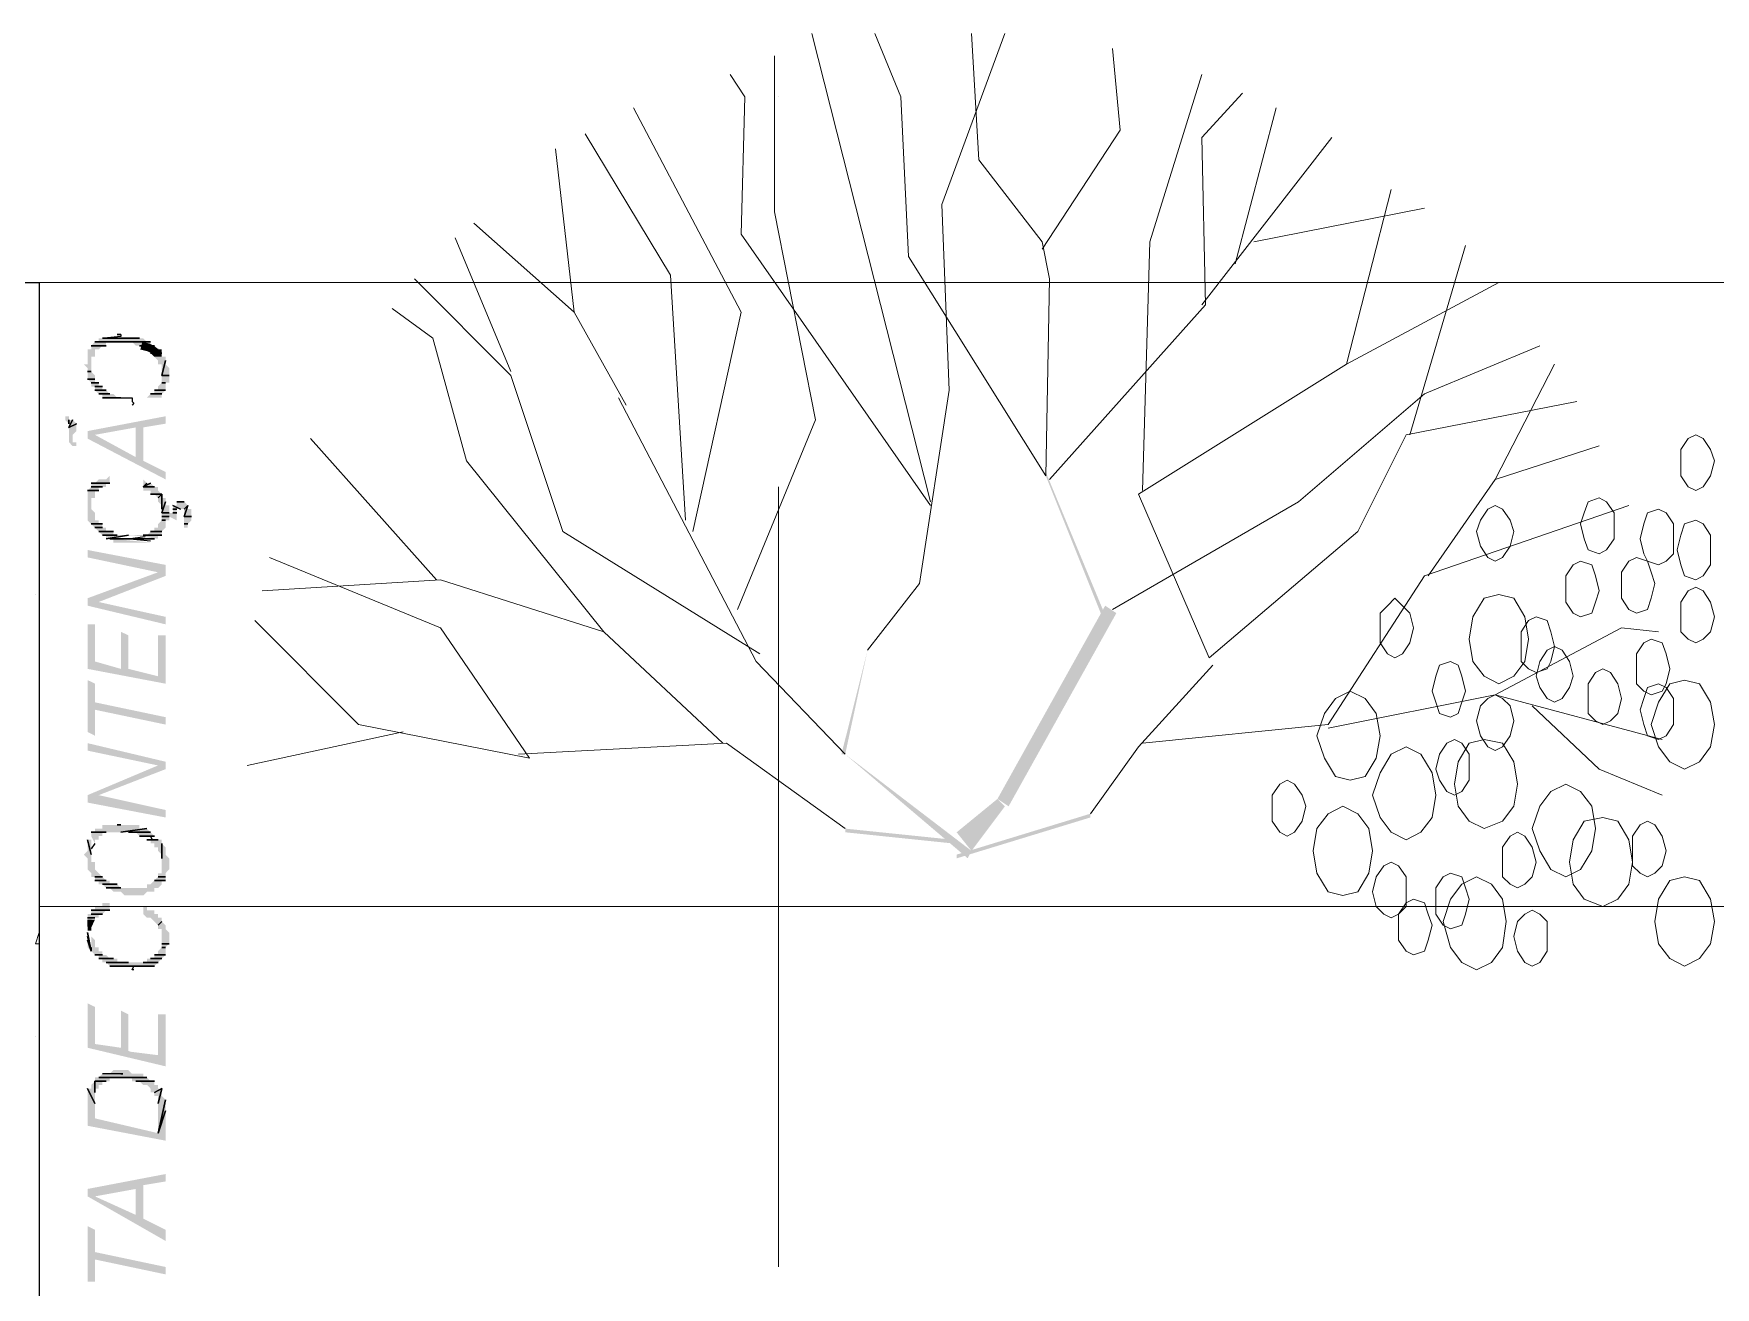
# Model space of a CAD drawing. Header units: millimetres. Extents: x 182 to 575, y -105 to 95.
# Drawn here: x 269.378 to 271.534, y 65.918 to 67.525 of the extents above; entities that cross this region are included whole.
import ezdxf

# ---------------------------------------------------------------- set-up
doc = ezdxf.new("R2010")
doc.units = ezdxf.units.MM
doc.header["$MEASUREMENT"] = 0
doc.layers.add('PDF_Geometry', color=7, linetype='Continuous')
doc.layers.add('PDF_Solid Fills', color=7, linetype='Continuous')

msp = doc.modelspace()

# ---------------------------------------------------------------- hatches: boundary and pattern name
at = {"layer": 'PDF_Solid Fills', "transparency": 33554559}
h = msp.add_hatch(color=256, dxfattribs=at)
h.paths.add_polyline_path([(270.7702, 67.1926), (270.7727, 67.1926), (270.7702, 67.1926)], flags=0)
h.paths.add_polyline_path([(270.7652, 67.1901), (270.7777, 67.1901), (270.7652, 67.1901)], flags=0)
h.paths.add_polyline_path([(270.7802, 67.1901), (270.7627, 67.1901), (270.7802, 67.1901)], flags=0)
h = msp.add_hatch(color=256, dxfattribs=at)
h.paths.add_polyline_path([(270.8052, 67.1901), (270.7952, 67.1901), (270.8052, 67.1901)], flags=0)
h.paths.add_polyline_path([(270.7952, 67.1901), (270.8052, 67.1901), (270.7952, 67.1901)], flags=0)
h.paths.add_polyline_path([(270.7927, 67.1876), (270.8077, 67.1876), (270.7927, 67.1876)], flags=0)
h = msp.add_hatch(color=256, dxfattribs=at)
h.paths.add_polyline_path([(270.7552, 67.1751), (270.7602, 67.1751), (270.7552, 67.1751)], flags=0)
h.paths.add_polyline_path([(270.7602, 67.1751), (270.7552, 67.1751), (270.7602, 67.1751)], flags=0)
h.paths.add_polyline_path([(270.7577, 67.1801), (270.7602, 67.1801), (270.7577, 67.1801)], flags=0)
h = msp.add_hatch(color=256, dxfattribs=at)
h.paths.add_polyline_path([(270.8052, 67.1501), (270.7977, 67.1501), (270.8052, 67.1501)], flags=0)
h.paths.add_polyline_path([(270.8102, 67.1526), (270.7927, 67.1526), (270.8102, 67.1526)], flags=0)
h.paths.add_polyline_path([(270.7927, 67.1526), (270.8102, 67.1526), (270.7927, 67.1526)], flags=0)
h = msp.add_hatch(color=256, dxfattribs=at)
h.paths.add_polyline_path([(269.5469, 67.111), (269.5326, 67.111), (269.5373, 67.1062), (269.5373, 67.1015), (269.5421, 67.1015), (269.5421, 67.0777), (269.5373, 67.0729), (269.5373, 67.0681), (269.5326, 67.0681), (269.5326, 67.0634), (269.5278, 67.0634), (269.5231, 67.0586), (269.5421, 67.0586), (269.5421, 67.0634), (269.5469, 67.0681), (269.5469, 67.0777), (269.5516, 67.0777), (269.5516, 67.0967), (269.5469, 67.1015)])
h.paths.add_polyline_path([(269.4516, 67.1253), (269.4516, 67.1205), (269.4469, 67.1205), (269.4469, 67.1015), (269.4421, 67.1015), (269.4469, 67.0967), (269.4469, 67.0824), (269.4516, 67.0777), (269.4516, 67.0729), (269.4564, 67.0729), (269.4564, 67.0681), (269.4612, 67.0634), (269.4659, 67.0634), (269.4659, 67.0586), (269.485, 67.0586), (269.4802, 67.0634), (269.4754, 67.0634), (269.4707, 67.0681), (269.4659, 67.0681), (269.4659, 67.0729), (269.4612, 67.0729), (269.4612, 67.0777), (269.4564, 67.0777), (269.4564, 67.0872), (269.4516, 67.092), (269.4516, 67.111), (269.4564, 67.111), (269.4564, 67.1205), (269.4612, 67.1205), (269.4659, 67.1253), (269.4707, 67.1253), (269.4707, 67.1291), (269.4754, 67.1301), (269.504, 67.1301), (269.5088, 67.1253), (269.5278, 67.1253), (269.5278, 67.1301), (269.5231, 67.1301), (269.5183, 67.1348), (269.4612, 67.1348), (269.4612, 67.1301), (269.4564, 67.1301)])
h = msp.add_hatch(color=256, dxfattribs=at)
h.paths.add_polyline_path([(270.7752, 67.1226), (270.7702, 67.1226), (270.7752, 67.1226)], flags=0)
h.paths.add_polyline_path([(270.7702, 67.1226), (270.7752, 67.1226), (270.7702, 67.1226)], flags=0)
h.paths.add_polyline_path([(270.7777, 67.1226), (270.7677, 67.1226), (270.7777, 67.1226)], flags=0)
h.paths.add_polyline_path([(270.7652, 67.1201), (270.7802, 67.1201), (270.7652, 67.1201)], flags=0)
h.paths.add_polyline_path([(270.7802, 67.1201), (270.7652, 67.1201), (270.7802, 67.1201)], flags=0)
h = msp.add_hatch(color=256, dxfattribs=at)
h.paths.add_polyline_path([(270.7627, 67.1001), (270.7577, 67.1001), (270.7627, 67.1001)], flags=0)
h.paths.add_polyline_path([(270.7577, 67.0976), (270.7627, 67.0976), (270.7577, 67.0976)], flags=0)
h.paths.add_polyline_path([(270.7627, 67.0976), (270.7577, 67.0976), (270.7627, 67.0976)], flags=0)
for points in [[(269.4278, 66.9967), (269.4326, 66.9967), (269.4326, 67.0015), (269.4278, 67.0015), (269.4278, 67.011), (269.4326, 67.0158), (269.4326, 67.0253), (269.4278, 67.0301), (269.4231, 67.0301), (269.4231, 67.0348), (269.4183, 67.0348), (269.4183, 67.0301), (269.4231, 67.0253), (269.4231, 67.0015)], [(270.7516, 66.7681), (270.7564, 66.7681), (270.6754, 66.9634), (270.6754, 66.9586)], [(269.4469, 66.8634), (269.4469, 66.8539), (269.5373, 66.8348), (269.4469, 66.8015), (269.4469, 66.792), (269.5469, 66.7681), (269.5469, 66.7777), (269.4612, 66.7967), (269.5469, 66.8301), (269.5469, 66.8443)], [(269.4802, 66.8729), (269.5278, 66.8729), (269.4802, 66.8777)], [(270.6135, 66.5443), (270.6278, 66.5348), (270.7659, 66.7824), (270.7516, 66.792)], [(269.5373, 66.7015), (269.4993, 66.711), (269.4993, 66.7539), (269.4897, 66.7586), (269.4897, 66.711), (269.4564, 66.7205), (269.4564, 66.7681), (269.4469, 66.7681), (269.4469, 66.711), (269.5469, 66.692), (269.5469, 66.7539), (269.5373, 66.7539)], [(269.4469, 66.6301), (269.4564, 66.6253), (269.4564, 66.6586), (269.5469, 66.6396), (269.5469, 66.6491), (269.4564, 66.6681), (269.4564, 66.692), (269.4469, 66.6967)], [(269.4469, 66.6158), (269.4469, 66.6062), (269.5373, 66.5872), (269.4469, 66.5491), (269.4469, 66.5396), (269.5469, 66.5205), (269.5469, 66.5301), (269.4612, 66.5491), (269.5469, 66.5824), (269.5469, 66.592)], [(270.5612, 66.4729), (270.5612, 66.4681), (270.7326, 66.5205), (270.7326, 66.5253)], [(269.4516, 66.3967), (269.4469, 66.3967), (269.4469, 66.3872), (269.4564, 66.392), (269.4612, 66.392), (269.4612, 66.3967), (269.4659, 66.3967), (269.4707, 66.4015), (269.4754, 66.4015), (269.4754, 66.411), (269.4659, 66.411), (269.4659, 66.4062), (269.4564, 66.4062), (269.4564, 66.4015), (269.4516, 66.4015)], [(269.4516, 66.3491), (269.4564, 66.3443), (269.4612, 66.3443), (269.4612, 66.3396), (269.4659, 66.3396), (269.4659, 66.3348), (269.4707, 66.3348), (269.4754, 66.3301), (269.5326, 66.3301), (269.5373, 66.3348), (269.5421, 66.3396), (269.5469, 66.3443), (269.5469, 66.3539), (269.5516, 66.3586), (269.5516, 66.3729), (269.5469, 66.3777), (269.5469, 66.3824), (269.5421, 66.3872), (269.5421, 66.392), (269.5373, 66.392), (269.5373, 66.3967), (269.5326, 66.3967), (269.5326, 66.4015), (269.5231, 66.4015), (269.5231, 66.4062), (269.5183, 66.4062), (269.5183, 66.3967), (269.5231, 66.392), (269.5278, 66.392), (269.5326, 66.3872), (269.5373, 66.3824), (269.5373, 66.3777), (269.5421, 66.3777), (269.5421, 66.3539), (269.5373, 66.3491), (269.5373, 66.3443), (269.5326, 66.3443), (269.5326, 66.3396), (269.5231, 66.3396), (269.5231, 66.3348), (269.485, 66.3348), (269.485, 66.3396), (269.4754, 66.3396), (269.4707, 66.3443), (269.4659, 66.3443), (269.4659, 66.3491), (269.4612, 66.3491), (269.4612, 66.3539), (269.4564, 66.3539), (269.4564, 66.3634), (269.4516, 66.3681), (269.4516, 66.3539), (269.4507, 66.3539), (269.4469, 66.3729), (269.4469, 66.3539)], [(269.4469, 66.2253), (269.5469, 66.2015), (269.5469, 66.2681), (269.5373, 66.2681), (269.5373, 66.2158), (269.502, 66.2202), (269.4993, 66.2213), (269.4993, 66.2681), (269.4897, 66.2729), (269.4897, 66.2253), (269.4564, 66.2301), (269.4564, 66.2777), (269.4469, 66.2824)], [(269.4469, 65.9253), (269.4564, 65.9253), (269.4564, 65.9539), (269.5469, 65.9348), (269.5469, 65.9443), (269.4564, 65.9634), (269.4564, 65.992), (269.4469, 65.9967)]]:
    msp.add_hatch(color=256, dxfattribs=at).paths.add_polyline_path(points)
h = msp.add_hatch(color=256, dxfattribs=at)
h.paths.add_polyline_path([(269.4516, 66.8967), (269.4564, 66.892), (269.4612, 66.8872), (269.4659, 66.8824), (269.4707, 66.8824), (269.4707, 66.8777), (269.504, 66.8824), (269.4802, 66.8824), (269.4802, 66.8872), (269.4707, 66.8872), (269.4707, 66.892), (269.4659, 66.892), (269.4659, 66.8967), (269.4612, 66.8967), (269.4612, 66.9015), (269.4564, 66.9015), (269.4564, 66.911), (269.4516, 66.9158), (269.4516, 66.9301), (269.4564, 66.9301), (269.4564, 66.9396), (269.4612, 66.9396), (269.4612, 66.9443), (269.4707, 66.9443), (269.4707, 66.9491), (269.4754, 66.9491), (269.4754, 66.9586), (269.4707, 66.9539), (269.4612, 66.9539), (269.4564, 66.9491), (269.4516, 66.9491), (269.4516, 66.9443), (269.4469, 66.9396), (269.4469, 66.9015)])
h.paths.add_polyline_path([(269.5707, 66.892), (269.5754, 66.892), (269.5754, 66.8967), (269.5802, 66.9015), (269.5802, 66.9158), (269.5754, 66.9158), (269.5754, 66.9205), (269.5707, 66.9253), (269.5612, 66.9253), (269.5612, 66.9205), (269.5564, 66.9205), (269.5564, 66.911), (269.5516, 66.911), (269.5516, 66.9205), (269.5469, 66.9205), (269.5469, 66.9301), (269.5421, 66.9301), (269.5421, 66.9348), (269.5373, 66.9396), (269.5373, 66.9443), (269.5326, 66.9443), (269.5278, 66.9491), (269.5231, 66.9491), (269.5183, 66.9539), (269.5183, 66.9396), (269.5278, 66.9396), (269.5278, 66.9348), (269.5326, 66.9348), (269.5373, 66.9301), (269.5373, 66.9253), (269.5421, 66.9205), (269.5421, 66.9015), (269.5373, 66.8967), (269.5373, 66.892), (269.5326, 66.892), (269.5326, 66.8872), (269.5278, 66.8872), (269.5231, 66.8824), (269.504, 66.8824), (269.5373, 66.8777), (269.5373, 66.8824), (269.5421, 66.8824), (269.5421, 66.8872), (269.5469, 66.892), (269.5469, 66.9015), (269.5516, 66.9015), (269.5516, 66.9062), (269.5612, 66.9015), (269.5612, 66.9158), (269.5707, 66.9158)])
h.paths.add_polyline_path([(269.4469, 67.0158), (269.4469, 67.0062), (269.5469, 66.9539), (269.5469, 66.9634), (269.5183, 66.9777), (269.5183, 67.0205), (269.5469, 67.0253), (269.5469, 67.0348)])
h.paths.add_polyline_path([(269.5088, 67.0205), (269.5088, 66.9824), (269.4564, 67.011)], flags=0)
h = msp.add_hatch(color=256, dxfattribs=at)
h.paths.add_polyline_path([(269.4469, 66.9301), (269.4516, 66.9301), (269.4469, 66.9301)], flags=0)
h.paths.add_polyline_path([(269.4516, 66.9205), (269.4469, 66.9205), (269.4516, 66.9205)], flags=0)
h.paths.add_polyline_path([(269.4469, 66.9205), (269.4516, 66.9205), (269.4469, 66.9205)], flags=0)
h.paths.add_polyline_path([(269.4469, 66.9205), (269.4516, 66.8967), (269.4469, 66.9205)], flags=0)
h = msp.add_hatch(color=256, dxfattribs=at)
h.paths.add_polyline_path([(270.5612, 66.5015), (270.5802, 66.4777), (270.6231, 66.5348), (270.6135, 66.5443)])
h.paths.add_polyline_path([(270.4135, 66.6015), (270.4183, 66.6015), (270.4469, 66.7348)])
h.paths.add_polyline_path([(270.5461, 66.493), (270.4183, 66.5062), (270.4183, 66.5015), (270.5525, 66.4876), (270.5754, 66.4681), (270.5802, 66.4777), (270.4183, 66.6015)])
h = msp.add_hatch(color=256, dxfattribs=at)
h.paths.add_polyline_path([(270.2902, 66.6926), (270.2977, 66.6926), (270.2902, 66.6926)], flags=0)
h.paths.add_polyline_path([(270.2852, 66.6851), (270.2927, 66.6851), (270.2852, 66.6851)], flags=0)
h.paths.add_polyline_path([(270.2927, 66.6851), (270.2852, 66.6851), (270.2927, 66.6851)], flags=0)
h.paths.add_polyline_path([(270.2802, 66.6776), (270.2877, 66.6776), (270.2802, 66.6776)], flags=0)
h.paths.add_polyline_path([(270.2877, 66.6776), (270.2802, 66.6776), (270.2877, 66.6776)], flags=0)
h.paths.add_polyline_path([(270.2727, 66.6651), (270.2802, 66.6651), (270.2727, 66.6651)], flags=0)
h.paths.add_polyline_path([(270.2802, 66.6651), (270.2727, 66.6651), (270.2802, 66.6651)], flags=0)
h.paths.add_polyline_path([(270.2727, 66.6651), (270.2802, 66.6651), (270.2727, 66.6651)], flags=0)
h.paths.add_polyline_path([(270.2752, 66.6551), (270.2677, 66.6551), (270.2752, 66.6551)], flags=0)
h.paths.add_polyline_path([(270.2677, 66.6551), (270.2752, 66.6551), (270.2677, 66.6551)], flags=0)
h.paths.add_polyline_path([(270.2702, 66.6451), (270.2627, 66.6451), (270.2702, 66.6451)], flags=0)
h.paths.add_polyline_path([(270.2627, 66.6451), (270.2702, 66.6451), (270.2627, 66.6451)], flags=0)
h.paths.add_polyline_path([(270.2677, 66.6351), (270.2602, 66.6351), (270.2677, 66.6351)], flags=0)
h.paths.add_polyline_path([(270.2652, 66.6326), (270.2577, 66.6326), (270.2652, 66.6326)], flags=0)
h = msp.add_hatch(color=256, dxfattribs=at)
h.paths.add_polyline_path([(270.4677, 66.6876), (270.4602, 66.6876), (270.4677, 66.6876)], flags=0)
h.paths.add_polyline_path([(270.4602, 66.6851), (270.4677, 66.6851), (270.4602, 66.6851)], flags=0)
h.paths.add_polyline_path([(270.4677, 66.6851), (270.4602, 66.6851), (270.4677, 66.6851)], flags=0)
h = msp.add_hatch(color=256, dxfattribs=at)
h.paths.add_polyline_path([(270.4877, 66.7076), (270.4802, 66.7076), (270.4877, 66.7076)], flags=0)
h.paths.add_polyline_path([(270.4777, 66.7076), (270.4902, 66.7076), (270.4777, 66.7076)], flags=0)
h.paths.add_polyline_path([(270.4977, 66.7051), (270.4702, 66.7051), (270.4977, 66.7051)], flags=0)
h = msp.add_hatch(color=256, dxfattribs=at)
h.paths.add_polyline_path([(270.4952, 66.6976), (270.5052, 66.6976), (270.4952, 66.6976)], flags=0)
h.paths.add_polyline_path([(270.5052, 66.6926), (270.4977, 66.6926), (270.5052, 66.6926)], flags=0)
h.paths.add_polyline_path([(270.4977, 66.6926), (270.5052, 66.6926), (270.4977, 66.6926)], flags=0)
h = msp.add_hatch(color=256, dxfattribs=at)
h.paths.add_polyline_path([(270.4077, 66.6776), (270.4152, 66.6776), (270.4077, 66.6776)], flags=0)
h.paths.add_polyline_path([(270.4152, 66.6776), (270.4077, 66.6776), (270.4152, 66.6776)], flags=0)
h.paths.add_polyline_path([(270.4077, 66.6776), (270.4152, 66.6776), (270.4077, 66.6776)], flags=0)
h = msp.add_hatch(color=256, dxfattribs=at)
h.paths.add_polyline_path([(270.5052, 66.6801), (270.4977, 66.6801), (270.5052, 66.6801)], flags=0)
h.paths.add_polyline_path([(270.4977, 66.6801), (270.5052, 66.6801), (270.4977, 66.6801)], flags=0)
h.paths.add_polyline_path([(270.5027, 66.6776), (270.4952, 66.6776), (270.5027, 66.6776)], flags=0)
h = msp.add_hatch(color=256, dxfattribs=at)
h.paths.add_polyline_path([(270.4052, 66.6626), (270.4127, 66.6626), (270.4052, 66.6626)], flags=0)
h.paths.add_polyline_path([(270.4127, 66.6626), (270.4052, 66.6626), (270.4127, 66.6626)], flags=0)
h.paths.add_polyline_path([(270.4077, 66.6526), (270.4152, 66.6526), (270.4077, 66.6526)], flags=0)
h.paths.add_polyline_path([(270.4052, 66.6426), (270.4127, 66.6426), (270.4052, 66.6426)], flags=0)
h = msp.add_hatch(color=256, dxfattribs=at)
h.paths.add_polyline_path([(270.3827, 66.6101), (270.3802, 66.6101), (270.3827, 66.6101)], flags=0)
h.paths.add_polyline_path([(270.3802, 66.6101), (270.3827, 66.6101), (270.3802, 66.6101)], flags=0)
h.paths.add_polyline_path([(270.3902, 66.6076), (270.3752, 66.6076), (270.3902, 66.6076)], flags=0)
h = msp.add_hatch(color=256, dxfattribs=at)
h.paths.add_polyline_path([(271.2027, 66.6026), (271.1927, 66.6026), (271.2027, 66.6026)], flags=0)
h.paths.add_polyline_path([(271.1952, 66.6001), (271.2077, 66.6001), (271.1952, 66.6001)], flags=0)
h.paths.add_polyline_path([(271.1977, 66.5976), (271.2127, 66.5976), (271.1977, 66.5976)], flags=0)
h.paths.add_polyline_path([(271.2127, 66.5976), (271.1977, 66.5976), (271.2127, 66.5976)], flags=0)
h = msp.add_hatch(color=256, dxfattribs=at)
h.paths.add_polyline_path([(271.4927, 66.6176), (271.4852, 66.6176), (271.4927, 66.6176)], flags=0)
h.paths.add_polyline_path([(271.4802, 66.6101), (271.4877, 66.6101), (271.4802, 66.6101)], flags=0)
h.paths.add_polyline_path([(271.4852, 66.6076), (271.4777, 66.6076), (271.4852, 66.6076)], flags=0)
h.paths.add_polyline_path([(271.4777, 66.6051), (271.4852, 66.6051), (271.4777, 66.6051)], flags=0)
h.paths.add_polyline_path([(271.4827, 66.5976), (271.4752, 66.5976), (271.4827, 66.5976)], flags=0)
h.paths.add_polyline_path([(271.4752, 66.5926), (271.4827, 66.5926), (271.4752, 66.5926)], flags=0)
h = msp.add_hatch(color=256, dxfattribs=at)
h.paths.add_polyline_path([(270.1952, 66.5826), (270.2027, 66.5826), (270.1952, 66.5826)], flags=0)
h.paths.add_polyline_path([(270.2027, 66.5826), (270.1952, 66.5826), (270.2027, 66.5826)], flags=0)
h.paths.add_polyline_path([(270.1952, 66.5776), (270.2002, 66.5776), (270.1952, 66.5776)], flags=0)
h.paths.add_polyline_path([(270.2002, 66.5751), (270.1952, 66.5751), (270.2002, 66.5751)], flags=0)
h.paths.add_polyline_path([(270.1952, 66.5701), (270.2002, 66.5701), (270.1952, 66.5701)], flags=0)
h.paths.add_polyline_path([(270.2002, 66.5701), (270.1952, 66.5701), (270.2002, 66.5701)], flags=0)
h = msp.add_hatch(color=256, dxfattribs=at)
h.paths.add_polyline_path([(270.3502, 66.5826), (270.3577, 66.5826), (270.3502, 66.5826)], flags=0)
h.paths.add_polyline_path([(270.3577, 66.5826), (270.3502, 66.5826), (270.3577, 66.5826)], flags=0)
h.paths.add_polyline_path([(270.3502, 66.5776), (270.3552, 66.5776), (270.3502, 66.5776)], flags=0)
h.paths.add_polyline_path([(270.3552, 66.5751), (270.3502, 66.5751), (270.3552, 66.5751)], flags=0)
h.paths.add_polyline_path([(270.3502, 66.5701), (270.3552, 66.5701), (270.3502, 66.5701)], flags=0)
h.paths.add_polyline_path([(270.3552, 66.5701), (270.3502, 66.5701), (270.3552, 66.5701)], flags=0)
h = msp.add_hatch(color=256, dxfattribs=at)
h.paths.add_polyline_path([(270.5027, 66.5976), (270.5102, 66.5976), (270.5027, 66.5976)], flags=0)
h.paths.add_polyline_path([(270.5052, 66.5951), (270.5127, 66.5951), (270.5052, 66.5951)], flags=0)
h.paths.add_polyline_path([(270.5127, 66.5951), (270.5052, 66.5951), (270.5127, 66.5951)], flags=0)
h.paths.add_polyline_path([(270.5077, 66.5901), (270.5127, 66.5901), (270.5077, 66.5901)], flags=0)
h.paths.add_polyline_path([(270.5127, 66.5901), (270.5077, 66.5901), (270.5127, 66.5901)], flags=0)
h.paths.add_polyline_path([(270.5077, 66.5901), (270.5127, 66.5901), (270.5077, 66.5901)], flags=0)
h = msp.add_hatch(color=256, dxfattribs=at)
h.paths.add_polyline_path([(270.2027, 66.5626), (270.1952, 66.5626), (270.2027, 66.5626)], flags=0)
h.paths.add_polyline_path([(270.1952, 66.5626), (270.2027, 66.5626), (270.1952, 66.5626)], flags=0)
h.paths.add_polyline_path([(270.2027, 66.5601), (270.1952, 66.5601), (270.2027, 66.5601)], flags=0)
h.paths.add_polyline_path([(270.1977, 66.5576), (270.2027, 66.5576), (270.1977, 66.5576)], flags=0)
h.paths.add_polyline_path([(270.2052, 66.5551), (270.1977, 66.5551), (270.2052, 66.5551)], flags=0)
h.paths.add_polyline_path([(270.1977, 66.5551), (270.2052, 66.5551), (270.1977, 66.5551)], flags=0)
h.paths.add_polyline_path([(270.2052, 66.5551), (270.1977, 66.5551), (270.2052, 66.5551)], flags=0)
h = msp.add_hatch(color=256, dxfattribs=at)
h.paths.add_polyline_path([(270.3577, 66.5626), (270.3502, 66.5626), (270.3577, 66.5626)], flags=0)
h.paths.add_polyline_path([(270.3502, 66.5626), (270.3577, 66.5626), (270.3502, 66.5626)], flags=0)
h.paths.add_polyline_path([(270.3577, 66.5601), (270.3502, 66.5601), (270.3577, 66.5601)], flags=0)
h.paths.add_polyline_path([(270.3527, 66.5576), (270.3577, 66.5576), (270.3527, 66.5576)], flags=0)
h.paths.add_polyline_path([(270.3602, 66.5551), (270.3527, 66.5551), (270.3602, 66.5551)], flags=0)
h.paths.add_polyline_path([(270.3527, 66.5551), (270.3602, 66.5551), (270.3527, 66.5551)], flags=0)
h.paths.add_polyline_path([(270.3602, 66.5551), (270.3527, 66.5551), (270.3602, 66.5551)], flags=0)
h = msp.add_hatch(color=256, dxfattribs=at)
h.paths.add_polyline_path([(270.5027, 66.5601), (270.5102, 66.5601), (270.5027, 66.5601)], flags=0)
h.paths.add_polyline_path([(270.5002, 66.5576), (270.5077, 66.5576), (270.5002, 66.5576)], flags=0)
h.paths.add_polyline_path([(270.4977, 66.5551), (270.5052, 66.5551), (270.4977, 66.5551)], flags=0)
h.paths.add_polyline_path([(270.5052, 66.5551), (270.4977, 66.5551), (270.5052, 66.5551)], flags=0)
h = msp.add_hatch(color=256, dxfattribs=at)
h.paths.add_polyline_path([(270.5077, 66.5776), (270.5152, 66.5776), (270.5077, 66.5776)], flags=0)
h.paths.add_polyline_path([(270.5077, 66.5726), (270.5127, 66.5726), (270.5077, 66.5726)], flags=0)
h.paths.add_polyline_path([(270.5127, 66.5726), (270.5077, 66.5726), (270.5127, 66.5726)], flags=0)
h.paths.add_polyline_path([(270.5052, 66.5676), (270.5127, 66.5676), (270.5052, 66.5676)], flags=0)
h.paths.add_polyline_path([(270.5127, 66.5676), (270.5052, 66.5676), (270.5127, 66.5676)], flags=0)
h = msp.add_hatch(color=256, dxfattribs=at)
h.paths.add_polyline_path([(271.3802, 66.5751), (271.3727, 66.5751), (271.3802, 66.5751)], flags=0)
h.paths.add_polyline_path([(271.3727, 66.5751), (271.3802, 66.5751), (271.3727, 66.5751)], flags=0)
h.paths.add_polyline_path([(271.3852, 66.5651), (271.3777, 66.5651), (271.3852, 66.5651)], flags=0)
h = msp.add_hatch(color=256, dxfattribs=at)
h.paths.add_polyline_path([(271.4352, 66.5726), (271.4277, 66.5726), (271.4352, 66.5726)], flags=0)
h.paths.add_polyline_path([(271.4302, 66.5651), (271.4227, 66.5651), (271.4302, 66.5651)], flags=0)
h.paths.add_polyline_path([(271.4202, 66.5626), (271.4277, 66.5626), (271.4202, 66.5626)], flags=0)
h = msp.add_hatch(color=256, dxfattribs=at)
h.paths.add_polyline_path([(271.4852, 66.5676), (271.4777, 66.5676), (271.4852, 66.5676)], flags=0)
h.paths.add_polyline_path([(271.4777, 66.5651), (271.4877, 66.5651), (271.4777, 66.5651)], flags=0)
h.paths.add_polyline_path([(271.4877, 66.5651), (271.4777, 66.5651), (271.4877, 66.5651)], flags=0)
h = msp.add_hatch(color=256, dxfattribs=at)
h.paths.add_polyline_path([(271.5327, 66.5751), (271.5402, 66.5751), (271.5327, 66.5751)], flags=0)
h.paths.add_polyline_path([(271.5402, 66.5726), (271.5302, 66.5726), (271.5402, 66.5726)], flags=0)
h.paths.add_polyline_path([(271.5302, 66.5701), (271.5377, 66.5701), (271.5302, 66.5701)], flags=0)
h = msp.add_hatch(color=256, dxfattribs=at)
h.paths.add_polyline_path([(270.2077, 66.5451), (270.2327, 66.5451), (270.2077, 66.5451)], flags=0)
h.paths.add_polyline_path([(270.2277, 66.5451), (270.2127, 66.5451), (270.2277, 66.5451)], flags=0)
h.paths.add_polyline_path([(270.2127, 66.5451), (270.2277, 66.5451), (270.2127, 66.5451)], flags=0)
h = msp.add_hatch(color=256, dxfattribs=at)
h.paths.add_polyline_path([(270.2377, 66.5576), (270.2427, 66.5576), (270.2377, 66.5576)], flags=0)
h.paths.add_polyline_path([(270.2427, 66.5576), (270.2377, 66.5576), (270.2427, 66.5576)], flags=0)
h.paths.add_polyline_path([(270.2352, 66.5551), (270.2427, 66.5551), (270.2352, 66.5551)], flags=0)
h.paths.add_polyline_path([(270.2327, 66.5526), (270.2402, 66.5526), (270.2327, 66.5526)], flags=0)
h = msp.add_hatch(color=256, dxfattribs=at)
h.paths.add_polyline_path([(270.3627, 66.5451), (270.3877, 66.5451), (270.3627, 66.5451)], flags=0)
h.paths.add_polyline_path([(270.3652, 66.5451), (270.3827, 66.5451), (270.3652, 66.5451)], flags=0)
h.paths.add_polyline_path([(270.3827, 66.5451), (270.3652, 66.5451), (270.3827, 66.5451)], flags=0)
h.paths.add_polyline_path([(270.3777, 66.5426), (270.3727, 66.5426), (270.3777, 66.5426)], flags=0)
h = msp.add_hatch(color=256, dxfattribs=at)
h.paths.add_polyline_path([(270.3927, 66.5576), (270.3977, 66.5576), (270.3927, 66.5576)], flags=0)
h.paths.add_polyline_path([(270.3977, 66.5576), (270.3927, 66.5576), (270.3977, 66.5576)], flags=0)
h.paths.add_polyline_path([(270.3902, 66.5551), (270.3977, 66.5551), (270.3902, 66.5551)], flags=0)
h.paths.add_polyline_path([(270.3877, 66.5526), (270.3952, 66.5526), (270.3877, 66.5526)], flags=0)
h = msp.add_hatch(color=256, dxfattribs=at)
h.paths.add_polyline_path([(271.2252, 66.5551), (271.1927, 66.5551), (271.2252, 66.5551)], flags=0)
h.paths.add_polyline_path([(271.2202, 66.5526), (271.1977, 66.5526), (271.2202, 66.5526)], flags=0)
h.paths.add_polyline_path([(271.2027, 66.5501), (271.2152, 66.5501), (271.2027, 66.5501)], flags=0)
h = msp.add_hatch(color=256, dxfattribs=at)
h.paths.add_polyline_path([(269.5326, 66.4872), (269.5326, 66.4824), (269.5373, 66.4824), (269.5373, 66.4777), (269.5421, 66.4729), (269.5421, 66.4491), (269.5373, 66.4491), (269.5373, 66.4443), (269.5326, 66.4396), (269.5278, 66.4348), (269.5231, 66.4348), (269.5231, 66.4301), (269.4897, 66.4301), (269.485, 66.4348), (269.4754, 66.4348), (269.4754, 66.4396), (269.4707, 66.4396), (269.4659, 66.4443), (269.4612, 66.4491), (269.4564, 66.4539), (269.4564, 66.4634), (269.4516, 66.4634), (269.4516, 66.492), (269.4469, 66.492), (269.4469, 66.4777), (269.4421, 66.4729), (269.4469, 66.4681), (269.4469, 66.4539), (269.4516, 66.4491), (269.4516, 66.4443), (269.4564, 66.4443), (269.4564, 66.4396), (269.4612, 66.4396), (269.4612, 66.4348), (269.4659, 66.4348), (269.4707, 66.4301), (269.4754, 66.4301), (269.4802, 66.4253), (269.4897, 66.4253), (269.4945, 66.4205), (269.5183, 66.4205), (269.5231, 66.4253), (269.5326, 66.4253), (269.5326, 66.4301), (269.5373, 66.4301), (269.5421, 66.4348), (269.5421, 66.4396), (269.5469, 66.4396), (269.5469, 66.4491), (269.5516, 66.4539), (269.5516, 66.4681), (269.5469, 66.4729), (269.5469, 66.4824), (269.5421, 66.4872), (269.5421, 66.492), (269.5278, 66.492), (269.5278, 66.4872)])
h.paths.add_polyline_path([(269.4612, 66.4967), (269.4659, 66.4967), (269.4659, 66.5003), (269.4707, 66.5015), (269.5088, 66.5015), (269.5135, 66.4967), (269.5326, 66.4967), (269.5278, 66.5015), (269.5231, 66.5062), (269.5135, 66.5062), (269.5135, 66.511), (269.4659, 66.511), (269.4659, 66.5062), (269.4564, 66.5062), (269.4564, 66.5015), (269.4516, 66.5015), (269.4516, 66.4967), (269.4564, 66.4872), (269.4564, 66.492), (269.4612, 66.492)])
h = msp.add_hatch(color=256, dxfattribs=at)
h.paths.add_polyline_path([(269.4564, 66.1824), (269.4516, 66.1777), (269.4516, 66.1729), (269.4469, 66.1729), (269.4469, 66.1253), (269.5469, 66.1062), (269.5469, 66.1586), (269.5421, 66.1634), (269.5421, 66.1729), (269.5373, 66.1729), (269.5373, 66.1777), (269.5326, 66.1777), (269.5326, 66.1824), (269.5278, 66.1824), (269.5231, 66.1872), (269.5183, 66.1872), (269.5183, 66.192), (269.504, 66.192), (269.4993, 66.1967), (269.4802, 66.1967), (269.4754, 66.192), (269.4659, 66.192), (269.4612, 66.1872), (269.4564, 66.1872)])
h.paths.add_polyline_path([(269.4659, 66.1824), (269.4754, 66.1824), (269.4754, 66.1862), (269.4802, 66.1872), (269.4945, 66.1872), (269.504, 66.1858), (269.504, 66.1824), (269.5135, 66.1824), (269.5183, 66.1777), (269.5231, 66.1777), (269.5278, 66.1729), (269.5278, 66.1681), (269.5326, 66.1681), (269.5326, 66.1634), (269.5373, 66.1634), (269.5373, 66.1158), (269.4564, 66.1348), (269.4564, 66.1729), (269.4612, 66.1729), (269.4612, 66.1777), (269.4659, 66.1777)], flags=0)
h = msp.add_hatch(color=256, dxfattribs=at)
h.paths.add_polyline_path([(269.5088, 66.0443), (269.5088, 66.011), (269.4564, 66.0348)])
h.paths.add_polyline_path([(269.5183, 66.0491), (269.5469, 66.0539), (269.5469, 66.0634), (269.4469, 66.0443), (269.4469, 66.0348), (269.5469, 65.9777), (269.5469, 65.992), (269.5183, 66.0062)], flags=0)

# ---------------------------------------------------------------- linework, layer by layer
at = {"layer": 'PDF_Geometry', "lineweight": 13}
for points in [[(270.5278, 66.9253), (270.3754, 67.5253)], [(270.6754, 66.9586), (270.4993, 67.2396), (270.4897, 67.4443), (270.4564, 67.5253)], [(270.5516, 67.0681), (270.5421, 67.3062), (270.6231, 67.5253)], [(270.6707, 67.2586), (270.5897, 67.3634), (270.5802, 67.5253)], [(270.2802, 66.7872), (270.3802, 67.0301), (270.3278, 67.2967), (270.3278, 67.4967)], [(270.6707, 67.2491), (270.7707, 67.4015), (270.7612, 67.5062)], [(270.5278, 66.9205), (270.285, 67.2681), (270.2897, 67.4443), (270.2707, 67.4729)], [(270.7993, 66.9396), (270.8088, 67.2586), (270.8754, 67.4729)], [(270.3326, 67.4443), (270.3326, 67.4443)], [(270.6802, 66.9539), (270.8802, 67.1777), (270.8754, 67.392), (270.9278, 67.4491)], [(270.2231, 66.8872), (270.285, 67.1681), (270.1469, 67.4301)], [(270.9183, 67.2301), (270.9707, 67.4301)], [(270.0707, 67.1681), (270.0469, 67.3777)], [(270.2135, 66.9015), (270.1945, 67.2158), (270.085, 67.3967)], [(270.8754, 67.1777), (271.0421, 67.392)], [(271.1183, 67.3253), (271.0612, 67.1015), (270.7945, 66.9348), (270.885, 66.7253), (271.0754, 66.8872), (271.1373, 67.011), (271.3564, 67.0539)], [(270.9421, 67.2586), (271.1612, 67.3015)], [(270.1373, 67.0491), (270.0707, 67.1681), (269.9421, 67.2824)], [(269.9897, 67.092), (269.9183, 67.2634)], [(271.1421, 67.011), (271.2135, 67.2539)], [(270.3088, 66.7301), (270.0564, 66.8872), (269.9897, 67.0872), (269.8659, 67.211)], [(271.0612, 67.1015), (271.2564, 67.2062)], [(270.1088, 66.7586), (269.9326, 66.9777), (269.8897, 67.1348), (269.8373, 67.1729)], [(270.7612, 66.7872), (270.9993, 66.9253), (271.1612, 67.0634), (271.3088, 67.1253)], [(271.2516, 66.9539), (271.3278, 67.1015)], [(269.8945, 66.8253), (269.7326, 67.0062)], [(271.1659, 66.8301), (271.2516, 66.9539), (271.385, 66.9967)], [(270.3326, 65.9443), (270.3326, 66.9443)], [(270.7993, 66.6158), (271.0373, 66.6396), (271.1612, 66.8301), (271.4231, 66.9205)], [(269.6802, 66.8539), (269.8993, 66.7634), (270.0135, 66.5967), (269.7945, 66.6396), (269.6612, 66.7729)], [(270.2612, 66.6158), (270.1088, 66.7586), (269.8993, 66.8253), (269.6707, 66.811)], [(271.0373, 66.6348), (271.2516, 66.6777), (271.4135, 66.7634), (271.4612, 66.7586)], [(271.2516, 66.6777), (271.4659, 66.6205)], [(271.2992, 66.6634), (271.385, 66.5824), (271.4659, 66.5491)], [(269.8516, 66.6301), (269.6516, 66.5872)], [(269.385, 66.4062), (272.4564, 66.4062)]]:
    msp.add_lwpolyline(points, dxfattribs=at)
at = {"layer": 'PDF_Geometry', "lineweight": 0}
for points in [[(270.6754, 66.9586), (270.6802, 67.211), (270.6707, 67.2586)], [(270.4183, 66.6015), (270.304, 66.7205), (270.1278, 67.0586)], [(270.4469, 66.7348), (270.5135, 66.8205), (270.5516, 67.0681)], [(270.7326, 66.5253), (270.7945, 66.611), (270.8897, 66.7158)], [(270.4183, 66.5062), (270.2659, 66.6158), (269.9993, 66.6015)]]:
    msp.add_lwpolyline(points, dxfattribs=at)
at = {"layer": 'PDF_Geometry', "lineweight": 25}
for points in [[(269.385, 67.2062), (269.385, 65.3586), (269.185, 65.3586), (269.185, 67.2062)], [(269.4659, 67.1253), (269.4516, 67.1253), (269.4659, 67.1253)], [(269.4516, 67.1253), (269.4707, 67.1253), (269.4516, 67.1253)], [(269.504, 67.1301), (269.5278, 67.1301), (269.504, 67.1301)], [(269.5326, 67.1253), (269.5135, 67.1253), (269.5326, 67.1253)], [(269.5135, 67.1253), (269.5326, 67.1253), (269.5135, 67.1253)], [(269.5469, 67.1062), (269.5421, 67.0872), (269.5469, 67.1062)], [(269.5516, 67.0872), (269.5421, 67.0872), (269.5516, 67.0872)], [(269.5421, 67.0777), (269.5469, 67.0777), (269.5421, 67.0777)], [(269.4659, 67.0729), (269.4564, 67.0729), (269.4659, 67.0729)], [(269.4707, 67.0681), (269.4564, 67.0681), (269.4707, 67.0681)], [(269.4564, 67.0681), (269.4707, 67.0681), (269.4564, 67.0681)], [(269.4612, 67.0634), (269.4754, 67.0634), (269.4612, 67.0634)], [(269.4754, 67.0634), (269.4612, 67.0634), (269.4754, 67.0634)], [(269.485, 67.0586), (269.4659, 67.0586), (269.485, 67.0586)], [(269.4897, 67.0586), (269.4707, 67.0586), (269.4897, 67.0586)], [(269.5421, 67.0634), (269.5278, 67.0634), (269.5421, 67.0634)], [(269.5469, 67.0681), (269.5326, 67.0681), (269.5469, 67.0681)], [(269.5326, 67.0634), (269.5421, 67.0634), (269.5326, 67.0634)], [(269.4278, 67.0301), (269.4231, 67.0205), (269.4278, 67.0301)], [(269.4326, 67.0253), (269.4231, 67.0205), (269.4326, 67.0253)], [(269.4754, 66.9491), (269.4516, 66.9491), (269.4754, 66.9491)], [(269.5278, 66.9491), (269.5183, 66.9443), (269.5278, 66.9491)], [(269.5231, 66.9491), (269.5183, 66.9443), (269.5231, 66.9491)], [(269.5326, 66.9443), (269.5183, 66.9443), (269.5326, 66.9443)], [(269.5469, 66.9253), (269.5421, 66.911), (269.5469, 66.9253)], [(269.5421, 66.911), (269.5516, 66.911), (269.5421, 66.911)], [(269.5421, 66.9062), (269.5516, 66.9062), (269.5421, 66.9062)], [(269.5612, 66.911), (269.5564, 66.911), (269.5612, 66.911)], [(269.4564, 66.892), (269.4659, 66.892), (269.4564, 66.892)], [(269.4612, 66.8872), (269.4802, 66.8872), (269.4612, 66.8872)], [(269.4612, 66.8872), (269.4754, 66.8872), (269.4612, 66.8872)], [(269.4993, 66.8824), (269.4707, 66.8777), (269.4993, 66.8824)], [(269.5183, 66.8824), (269.5373, 66.8824), (269.5183, 66.8824)], [(269.5278, 66.8872), (269.5421, 66.8872), (269.5278, 66.8872)], [(269.5421, 66.8872), (269.5326, 66.8872), (269.5421, 66.8872)], [(269.5326, 66.8872), (269.5421, 66.8872), (269.5326, 66.8872)], [(269.4707, 66.5015), (269.4516, 66.5015), (269.4707, 66.5015)], [(269.5278, 66.5015), (269.504, 66.5015), (269.5278, 66.5015)], [(269.504, 66.5015), (269.5278, 66.5015), (269.504, 66.5015)], [(269.5326, 66.4967), (269.5135, 66.4967), (269.5326, 66.4967)], [(269.5135, 66.4967), (269.5326, 66.4967), (269.5135, 66.4967)], [(269.4469, 66.492), (269.4516, 66.4729), (269.4469, 66.492)], [(269.4659, 66.4443), (269.4564, 66.4443), (269.4659, 66.4443)], [(269.4707, 66.4396), (269.4564, 66.4396), (269.4707, 66.4396)], [(269.485, 66.4348), (269.4659, 66.4348), (269.485, 66.4348)], [(269.4659, 66.4348), (269.4802, 66.4348), (269.4659, 66.4348)], [(269.4897, 66.4301), (269.4707, 66.4301), (269.4897, 66.4301)], [(269.5326, 66.4396), (269.5421, 66.4396), (269.5326, 66.4396)], [(269.5326, 66.4396), (269.5469, 66.4396), (269.5326, 66.4396)], [(269.5469, 66.4396), (269.5326, 66.4396), (269.5469, 66.4396)], [(269.5373, 66.4443), (269.5469, 66.4443), (269.5373, 66.4443)], [(269.4754, 66.4015), (269.4516, 66.4015), (269.4754, 66.4015)], [(269.4469, 66.3681), (269.4516, 66.3491), (269.4469, 66.3681)], [(269.4469, 66.3634), (269.4516, 66.3491), (269.4469, 66.3634)], [(269.4516, 66.3539), (269.4516, 66.3491), (269.4516, 66.3539)], [(269.5326, 66.3443), (269.5469, 66.3443), (269.5326, 66.3443)], [(269.4612, 66.3396), (269.4802, 66.3396), (269.4612, 66.3396)], [(269.5183, 66.3348), (269.5373, 66.3348), (269.5183, 66.3348)], [(269.5421, 66.3396), (269.5278, 66.3396), (269.5421, 66.3396)], [(269.5278, 66.3396), (269.5421, 66.3396), (269.5278, 66.3396)], [(269.5421, 66.3396), (269.5326, 66.3396), (269.5421, 66.3396)], [(269.4469, 66.1729), (269.4564, 66.1539), (269.4469, 66.1729)], [(269.4707, 66.1824), (269.4564, 66.1824), (269.4707, 66.1824)], [(269.5088, 66.1824), (269.5278, 66.1824), (269.5088, 66.1824)], [(269.5469, 66.1586), (269.5373, 66.1158), (269.5469, 66.1586)], [(269.5469, 66.1443), (269.5373, 66.1158), (269.5469, 66.1443)]]:
    msp.add_lwpolyline(points, close=True, dxfattribs=at)
at = {"layer": 'PDF_Geometry', "lineweight": 20}
for points in [[(269.385, 67.2062), (272.7326, 67.2062)], [(269.385, 67.1015), (269.385, 67.1062)], [(269.385, 67.1015), (269.385, 67.1015)], [(269.385, 67.0967), (269.385, 67.0967)], [(269.3802, 66.8062), (269.3802, 66.8062)], [(269.385, 66.3586), (269.3802, 66.3586), (269.385, 66.3729)], [(269.385, 66.2634), (269.385, 66.2634)], [(269.385, 66.2634), (269.385, 66.2634)], [(269.3802, 66.2396), (269.3802, 66.2396)]]:
    msp.add_lwpolyline(points, dxfattribs=at)
at = {"layer": 'PDF_Geometry', "lineweight": 25}
for points in [[(269.5231, 67.1301), (269.4564, 67.1301), (269.5231, 67.1301)], [(269.5135, 67.1348), (269.4659, 67.1348), (269.5135, 67.1348)], [(269.4873, 67.1396), (269.4897, 67.1396), (269.4897, 67.1396), (269.4897, 67.1372), (269.4683, 67.1348)], [(269.4897, 67.1396), (269.485, 67.1396), (269.4897, 67.1396)], [(269.4897, 67.1301), (269.5231, 67.1301), (269.4897, 67.1301)], [(269.5278, 67.1301), (269.4993, 67.1301), (269.5278, 67.1301)], [(269.4993, 67.1301), (269.5278, 67.1301), (269.4993, 67.1301)], [(269.5231, 67.1205), (269.5373, 67.1205), (269.5231, 67.1205)], [(269.5373, 67.1205), (269.5231, 67.1205), (269.5373, 67.1205)], [(269.5278, 67.1158), (269.5421, 67.1158), (269.5278, 67.1158)], [(269.5421, 67.1158), (269.5278, 67.1158), (269.5421, 67.1158)], [(269.4469, 67.092), (269.4516, 67.092), (269.4469, 67.092)], [(269.4516, 67.092), (269.4469, 67.092), (269.4516, 67.092)], [(269.4564, 67.0824), (269.4469, 67.0824), (269.4564, 67.0824)], [(269.4469, 67.0824), (269.4564, 67.0824), (269.4469, 67.0824)], [(269.4516, 67.0777), (269.4612, 67.0777), (269.4516, 67.0777)], [(269.5421, 67.0872), (269.5516, 67.0872), (269.5421, 67.0872)], [(269.4873, 67.0586), (269.504, 67.0586), (269.504, 67.0539), (269.504, 67.0539), (269.5064, 67.0515), (269.504, 67.0491), (269.504, 67.0491), (269.504, 67.0491), (269.504, 67.0491), (269.504, 67.0491)], [(269.5278, 67.0634), (269.5421, 67.0634), (269.5278, 67.0634)], [(269.4231, 67.0253), (269.4231, 67.0301), (269.4231, 67.0253)], [(269.4612, 66.9396), (269.4469, 66.9396), (269.4612, 66.9396)], [(269.4469, 66.9396), (269.4612, 66.9396), (269.4469, 66.9396)], [(269.4659, 66.9443), (269.4516, 66.9443), (269.4659, 66.9443)], [(269.4516, 66.9443), (269.4659, 66.9443), (269.4516, 66.9443)], [(269.5421, 66.9348), (269.5278, 66.9348), (269.5421, 66.9348)], [(269.5373, 66.9301), (269.5421, 66.9348), (269.5373, 66.9301)], [(269.5421, 66.9158), (269.5421, 66.9348), (269.5421, 66.9158)], [(269.5707, 66.9253), (269.5612, 66.9253), (269.5707, 66.9253)], [(269.5564, 66.9205), (269.5659, 66.9158), (269.5564, 66.9205)], [(269.5659, 66.9158), (269.5564, 66.9205), (269.5659, 66.9158)], [(269.5564, 66.9158), (269.5612, 66.9158), (269.5564, 66.9158)], [(269.5612, 66.9158), (269.5564, 66.9158), (269.5612, 66.9158)], [(269.5754, 66.9205), (269.5707, 66.9062), (269.5754, 66.9205)], [(269.5707, 66.9158), (269.5754, 66.9205), (269.5707, 66.9158)], [(269.5707, 66.9062), (269.5802, 66.9062), (269.5707, 66.9062)], [(269.4516, 66.8967), (269.4659, 66.8967), (269.4516, 66.8967)], [(269.4659, 66.8824), (269.485, 66.8824), (269.4659, 66.8824)], [(269.485, 66.8824), (269.4659, 66.8824), (269.485, 66.8824)], [(269.5231, 66.8824), (269.5421, 66.8824), (269.5231, 66.8824)], [(269.5421, 66.9015), (269.5469, 66.9015), (269.5421, 66.9015)], [(269.5754, 66.8967), (269.5707, 66.8967), (269.5754, 66.8967)], [(269.5707, 66.8967), (269.5754, 66.8967), (269.5707, 66.8967)], [(269.5326, 66.8777), (269.4754, 66.8777), (269.5326, 66.8777)], [(269.4754, 66.8777), (269.5326, 66.8777), (269.4754, 66.8777)], [(269.5207, 66.8801), (269.5016, 66.8777), (269.5016, 66.8777), (269.5278, 66.8753)], [(269.4897, 66.511), (269.485, 66.511), (269.4897, 66.511)], [(269.4897, 66.5015), (269.5231, 66.5062), (269.4897, 66.5015)], [(269.5278, 66.5015), (269.4993, 66.5015), (269.5278, 66.5015)], [(269.4993, 66.5015), (269.5278, 66.5015), (269.4993, 66.5015)], [(269.5183, 66.4967), (269.5326, 66.4967), (269.5183, 66.4967)], [(269.5254, 66.492), (269.5302, 66.492), (269.5278, 66.4967), (269.5231, 66.4967)], [(269.4564, 66.4872), (269.4564, 66.4872), (269.4516, 66.4801)], [(269.5231, 66.492), (269.5373, 66.492), (269.5231, 66.492)], [(269.5421, 66.4681), (269.5421, 66.4872), (269.5421, 66.4681)], [(269.4469, 66.392), (269.4564, 66.392), (269.4469, 66.392)], [(269.4564, 66.392), (269.4469, 66.392), (269.4564, 66.392)], [(269.4707, 66.4015), (269.4516, 66.4015), (269.4707, 66.4015)], [(269.4659, 66.3967), (269.4516, 66.3967), (269.4659, 66.3967)], [(269.4516, 66.3967), (269.4659, 66.3967), (269.4516, 66.3967)], [(269.5373, 66.3824), (269.5421, 66.3872), (269.5373, 66.3824)], [(269.4469, 66.3729), (269.4516, 66.3491), (269.4469, 66.3729)], [(269.4564, 66.3443), (269.4659, 66.3443), (269.4564, 66.3443)], [(269.5516, 66.3586), (269.5421, 66.3586), (269.5516, 66.3586)], [(269.5421, 66.3539), (269.5469, 66.3539), (269.5421, 66.3539)], [(269.4802, 66.3396), (269.4612, 66.3396), (269.4802, 66.3396)], [(269.4707, 66.3348), (269.4993, 66.3348), (269.4707, 66.3348)], [(269.4993, 66.3348), (269.4707, 66.3348), (269.4993, 66.3348)], [(269.5326, 66.3301), (269.4754, 66.3301), (269.5326, 66.3301)], [(269.4754, 66.3301), (269.5326, 66.3301), (269.4754, 66.3301)], [(269.5064, 66.3253), (269.504, 66.3253), (269.504, 66.3253), (269.504, 66.3253), (269.504, 66.3253), (269.5064, 66.3301), (269.4802, 66.3301)], [(269.5373, 66.3348), (269.5183, 66.3348), (269.5373, 66.3348)], [(269.4897, 66.192), (269.4921, 66.192), (269.4659, 66.192)], [(269.4564, 66.1681), (269.4564, 66.1824), (269.4564, 66.1681)], [(269.4612, 66.1872), (269.5183, 66.1872), (269.4612, 66.1872)], [(269.5231, 66.1872), (269.4897, 66.1872), (269.5231, 66.1872)], [(269.4897, 66.1872), (269.5231, 66.1872), (269.4897, 66.1872)], [(269.4945, 66.1872), (269.5231, 66.1872), (269.4945, 66.1872)], [(269.5135, 66.1824), (269.5326, 66.1824), (269.5135, 66.1824)], [(269.5326, 66.1681), (269.5421, 66.1729), (269.5326, 66.1681)], [(269.5373, 66.1539), (269.5421, 66.1729), (269.5373, 66.1539)]]:
    msp.add_lwpolyline(points, dxfattribs=at)
for points in [[(269.5159, 67.1253, 0.0101, 0.0101, 0), (269.5254, 67.1229, 0.0101, 0.0101, 0), (269.5302, 67.1205, 0.0101, 0.0101, 0), (269.535, 67.1158, 0.00952, 0.00952, 0), (269.5373, 67.1158, 0.00952, 0.00952, 0), (269.5373, 67.111, 0, 0, 0)], [(269.4516, 66.3896, 0.00952, 0.00952, 0), (269.4516, 66.3848, 0.00476, 0.00476, 0), (269.4493, 66.3801, 0.00476, 0.00476, 0), (269.4493, 66.3753, 0, 0, 0), (269.4493, 66.361, 0, 0, 0)]]:
    msp.add_lwpolyline(points, format="xyseb", dxfattribs=at)
at = {"layer": 'PDF_Geometry', "lineweight": 13}
for points in [[(271.5326, 66.9777), (271.5278, 66.992), (271.5183, 67.0062), (271.5088, 67.011), (271.4992, 67.0062), (271.4897, 66.992), (271.4897, 66.9777), (271.4897, 66.9586), (271.4992, 66.9443), (271.5088, 66.9396), (271.5183, 66.9443), (271.5278, 66.9586)], [(271.404, 66.8967), (271.404, 66.911), (271.3945, 66.9253), (271.385, 66.9301), (271.3707, 66.9253), (271.3659, 66.911), (271.3612, 66.8967), (271.3659, 66.8777), (271.3707, 66.8634), (271.385, 66.8586), (271.3945, 66.8634), (271.404, 66.8777)], [(271.2754, 66.8872), (271.2707, 66.9015), (271.2612, 66.9158), (271.2516, 66.9205), (271.2421, 66.9158), (271.2326, 66.9015), (271.2278, 66.8872), (271.2326, 66.8681), (271.2421, 66.8539), (271.2516, 66.8491), (271.2612, 66.8539), (271.2707, 66.8681)], [(271.4802, 66.8777), (271.4802, 66.8967), (271.4707, 66.911), (271.4612, 66.9158), (271.4469, 66.911), (271.4421, 66.8967), (271.4373, 66.8777), (271.4421, 66.8586), (271.4469, 66.8491), (271.4612, 66.8443), (271.4707, 66.8491), (271.4802, 66.8586)], [(271.5278, 66.8634), (271.5278, 66.8824), (271.5183, 66.8967), (271.5088, 66.9015), (271.4945, 66.8967), (271.4897, 66.8824), (271.485, 66.8634), (271.4897, 66.8443), (271.4945, 66.8301), (271.5088, 66.8253), (271.5183, 66.8301), (271.5278, 66.8443)], [(271.385, 66.811), (271.3802, 66.8301), (271.3754, 66.8443), (271.3612, 66.8491), (271.3516, 66.8443), (271.3421, 66.8301), (271.3421, 66.811), (271.3421, 66.7967), (271.3516, 66.7824), (271.3612, 66.7777), (271.3754, 66.7824), (271.3802, 66.7967)], [(271.4564, 66.8205), (271.4516, 66.8348), (271.4469, 66.8491), (271.4326, 66.8539), (271.4231, 66.8491), (271.4135, 66.8348), (271.4135, 66.8205), (271.4135, 66.8015), (271.4231, 66.7872), (271.4326, 66.7824), (271.4469, 66.7872), (271.4516, 66.8015)], [(271.1469, 66.7634), (271.1421, 66.7824), (271.1326, 66.792), (271.1231, 66.8015), (271.1135, 66.792), (271.104, 66.7824), (271.104, 66.7634), (271.104, 66.7443), (271.1135, 66.7301), (271.1231, 66.7253), (271.1326, 66.7301), (271.1421, 66.7443)], [(271.2945, 66.7491), (271.2897, 66.7777), (271.2754, 66.8015), (271.2564, 66.8062), (271.2373, 66.8015), (271.2231, 66.7777), (271.2183, 66.7491), (271.2231, 66.7205), (271.2373, 66.7015), (271.2564, 66.692), (271.2754, 66.7015), (271.2897, 66.7205)], [(271.5326, 66.7777), (271.5278, 66.7967), (271.5183, 66.811), (271.5088, 66.8158), (271.4992, 66.811), (271.4897, 66.7967), (271.4897, 66.7777), (271.4897, 66.7586), (271.4992, 66.7491), (271.5088, 66.7443), (271.5183, 66.7491), (271.5278, 66.7586)], [(271.3278, 66.7396), (271.3231, 66.7586), (271.3183, 66.7729), (271.304, 66.7777), (271.2945, 66.7729), (271.285, 66.7586), (271.285, 66.7396), (271.285, 66.7205), (271.2945, 66.711), (271.304, 66.7062), (271.3183, 66.711), (271.3231, 66.7205)], [(271.3516, 66.7015), (271.3469, 66.7205), (271.3373, 66.7348), (271.3278, 66.7396), (271.3183, 66.7348), (271.3088, 66.7205), (271.304, 66.7015), (271.3088, 66.6872), (271.3183, 66.6729), (271.3278, 66.6681), (271.3373, 66.6729), (271.3469, 66.6872)], [(271.4754, 66.711), (271.4707, 66.7301), (271.4659, 66.7443), (271.4516, 66.7491), (271.4421, 66.7443), (271.4326, 66.7301), (271.4326, 66.711), (271.4326, 66.692), (271.4421, 66.6824), (271.4516, 66.6777), (271.4659, 66.6824), (271.4707, 66.692)], [(271.2135, 66.6824), (271.2088, 66.7015), (271.204, 66.7158), (271.1945, 66.7205), (271.1802, 66.7158), (271.1754, 66.7015), (271.1707, 66.6824), (271.1754, 66.6681), (271.1802, 66.6539), (271.1945, 66.6491), (271.204, 66.6539), (271.2088, 66.6681)], [(271.4135, 66.6729), (271.4088, 66.692), (271.3993, 66.7062), (271.3897, 66.711), (271.3802, 66.7062), (271.3707, 66.692), (271.3707, 66.6729), (271.3707, 66.6539), (271.3802, 66.6443), (271.3897, 66.6396), (271.3993, 66.6443), (271.4088, 66.6539)], [(271.4802, 66.6586), (271.4802, 66.6729), (271.4707, 66.6872), (271.4612, 66.692), (271.4469, 66.6872), (271.4421, 66.6729), (271.4373, 66.6586), (271.4421, 66.6396), (271.4469, 66.6253), (271.4612, 66.6205), (271.4707, 66.6253), (271.4802, 66.6396)], [(271.5326, 66.6396), (271.5278, 66.6681), (271.5135, 66.692), (271.4945, 66.6967), (271.4754, 66.692), (271.4612, 66.6681), (271.4516, 66.6396), (271.4612, 66.611), (271.4754, 66.592), (271.4945, 66.5824), (271.5135, 66.592), (271.5278, 66.611)], [(271.104, 66.6253), (271.0992, 66.6539), (271.085, 66.6729), (271.0659, 66.6824), (271.0469, 66.6729), (271.0326, 66.6539), (271.0231, 66.6253), (271.0326, 66.5967), (271.0469, 66.5729), (271.0659, 66.5682), (271.085, 66.5729), (271.0992, 66.5967)], [(271.2754, 66.6443), (271.2707, 66.6634), (271.2612, 66.6729), (271.2516, 66.6777), (271.2421, 66.6729), (271.2326, 66.6634), (271.2278, 66.6443), (271.2326, 66.6253), (271.2421, 66.611), (271.2516, 66.6062), (271.2612, 66.611), (271.2707, 66.6253)], [(271.1754, 66.5491), (271.1707, 66.5777), (271.1564, 66.6015), (271.1373, 66.611), (271.1183, 66.6015), (271.104, 66.5777), (271.0945, 66.5491), (271.104, 66.5205), (271.1183, 66.5015), (271.1373, 66.492), (271.1564, 66.5015), (271.1707, 66.5205)], [(271.2183, 66.5824), (271.2183, 66.6015), (271.2088, 66.6158), (271.1993, 66.6205), (271.1897, 66.6158), (271.1802, 66.6015), (271.1754, 66.5824), (271.1802, 66.5682), (271.1897, 66.5539), (271.1993, 66.5491), (271.2088, 66.5539), (271.2183, 66.5682)], [(271.2802, 66.5634), (271.2754, 66.592), (271.2612, 66.6158), (271.2373, 66.6205), (271.2183, 66.6158), (271.204, 66.592), (271.1993, 66.5634), (271.204, 66.5348), (271.2183, 66.5158), (271.2373, 66.5062), (271.2612, 66.5158), (271.2754, 66.5348)], [(271.0088, 66.5348), (271.004, 66.5491), (270.9945, 66.5634), (270.985, 66.5682), (270.9754, 66.5634), (270.9659, 66.5491), (270.9659, 66.5348), (270.9659, 66.5158), (270.9754, 66.5015), (270.985, 66.4967), (270.9945, 66.5015), (271.004, 66.5158)], [(271.3802, 66.5062), (271.3754, 66.5348), (271.3612, 66.5539), (271.3421, 66.5634), (271.3231, 66.5539), (271.3088, 66.5348), (271.2992, 66.5062), (271.3088, 66.4777), (271.3231, 66.4539), (271.3421, 66.4443), (271.3612, 66.4539), (271.3754, 66.4777)], [(271.0945, 66.4777), (271.0897, 66.5062), (271.0754, 66.5253), (271.0564, 66.5348), (271.0373, 66.5253), (271.0231, 66.5062), (271.0183, 66.4777), (271.0231, 66.4491), (271.0373, 66.4253), (271.0564, 66.4205), (271.0754, 66.4253), (271.0897, 66.4491)], [(271.4278, 66.4634), (271.4231, 66.492), (271.4088, 66.5158), (271.3897, 66.5205), (271.3659, 66.5158), (271.3516, 66.492), (271.3469, 66.4634), (271.3516, 66.4348), (271.3659, 66.4158), (271.3897, 66.4062), (271.4088, 66.4158), (271.4231, 66.4348)], [(271.4707, 66.4777), (271.4659, 66.4967), (271.4564, 66.511), (271.4469, 66.5158), (271.4373, 66.511), (271.4278, 66.4967), (271.4278, 66.4777), (271.4278, 66.4586), (271.4373, 66.4491), (271.4469, 66.4443), (271.4564, 66.4491), (271.4659, 66.4586)], [(271.304, 66.4634), (271.2992, 66.4824), (271.2897, 66.4967), (271.2802, 66.5015), (271.2707, 66.4967), (271.2612, 66.4824), (271.2612, 66.4634), (271.2612, 66.4443), (271.2707, 66.4348), (271.2802, 66.4301), (271.2897, 66.4348), (271.2992, 66.4443)], [(271.1373, 66.4253), (271.1373, 66.4443), (271.1278, 66.4586), (271.1183, 66.4634), (271.1088, 66.4586), (271.0992, 66.4443), (271.0945, 66.4253), (271.0992, 66.4062), (271.1088, 66.3967), (271.1183, 66.392), (271.1278, 66.3967), (271.1373, 66.4062)], [(271.2183, 66.4158), (271.2135, 66.4301), (271.2088, 66.4443), (271.1945, 66.4491), (271.185, 66.4443), (271.1754, 66.4301), (271.1754, 66.4158), (271.1754, 66.3967), (271.185, 66.3824), (271.1945, 66.3777), (271.2088, 66.3824), (271.2135, 66.3967)], [(271.2659, 66.3872), (271.2612, 66.4158), (271.2469, 66.4348), (271.2278, 66.4443), (271.2088, 66.4348), (271.1945, 66.4158), (271.185, 66.3872), (271.1945, 66.3539), (271.2088, 66.3348), (271.2278, 66.3253), (271.2469, 66.3348), (271.2612, 66.3539)], [(271.5326, 66.3872), (271.5278, 66.4158), (271.5135, 66.4396), (271.4945, 66.4443), (271.4754, 66.4396), (271.4612, 66.4158), (271.4564, 66.3872), (271.4612, 66.3586), (271.4754, 66.3396), (271.4945, 66.3301), (271.5135, 66.3396), (271.5278, 66.3586)], [(271.1707, 66.3824), (271.1659, 66.3967), (271.1612, 66.411), (271.1469, 66.4158), (271.1373, 66.411), (271.1278, 66.3967), (271.1278, 66.3824), (271.1278, 66.3634), (271.1373, 66.3491), (271.1469, 66.3443), (271.1612, 66.3491), (271.1659, 66.3634)], [(271.3183, 66.3681), (271.3183, 66.3872), (271.3088, 66.3967), (271.2992, 66.4015), (271.2897, 66.3967), (271.2802, 66.3872), (271.2754, 66.3681), (271.2802, 66.3491), (271.2897, 66.3348), (271.2992, 66.3301), (271.3088, 66.3348), (271.3183, 66.3491)]]:
    msp.add_lwpolyline(points, close=True, dxfattribs=at)
at = {"layer": 'PDF_Solid Fills', "transparency": 33554559}
for points in [[(269.4897, 67.1396), (269.4945, 67.1396), (269.4802, 67.1396)], [(269.4945, 67.1396), (269.4802, 67.1396), (269.4802, 67.1396)], [(269.485, 67.1396), (269.4897, 67.1396), (269.4802, 67.1396)]]:
    msp.add_solid(points, dxfattribs=at)

doc.saveas('drawing.dxf')
